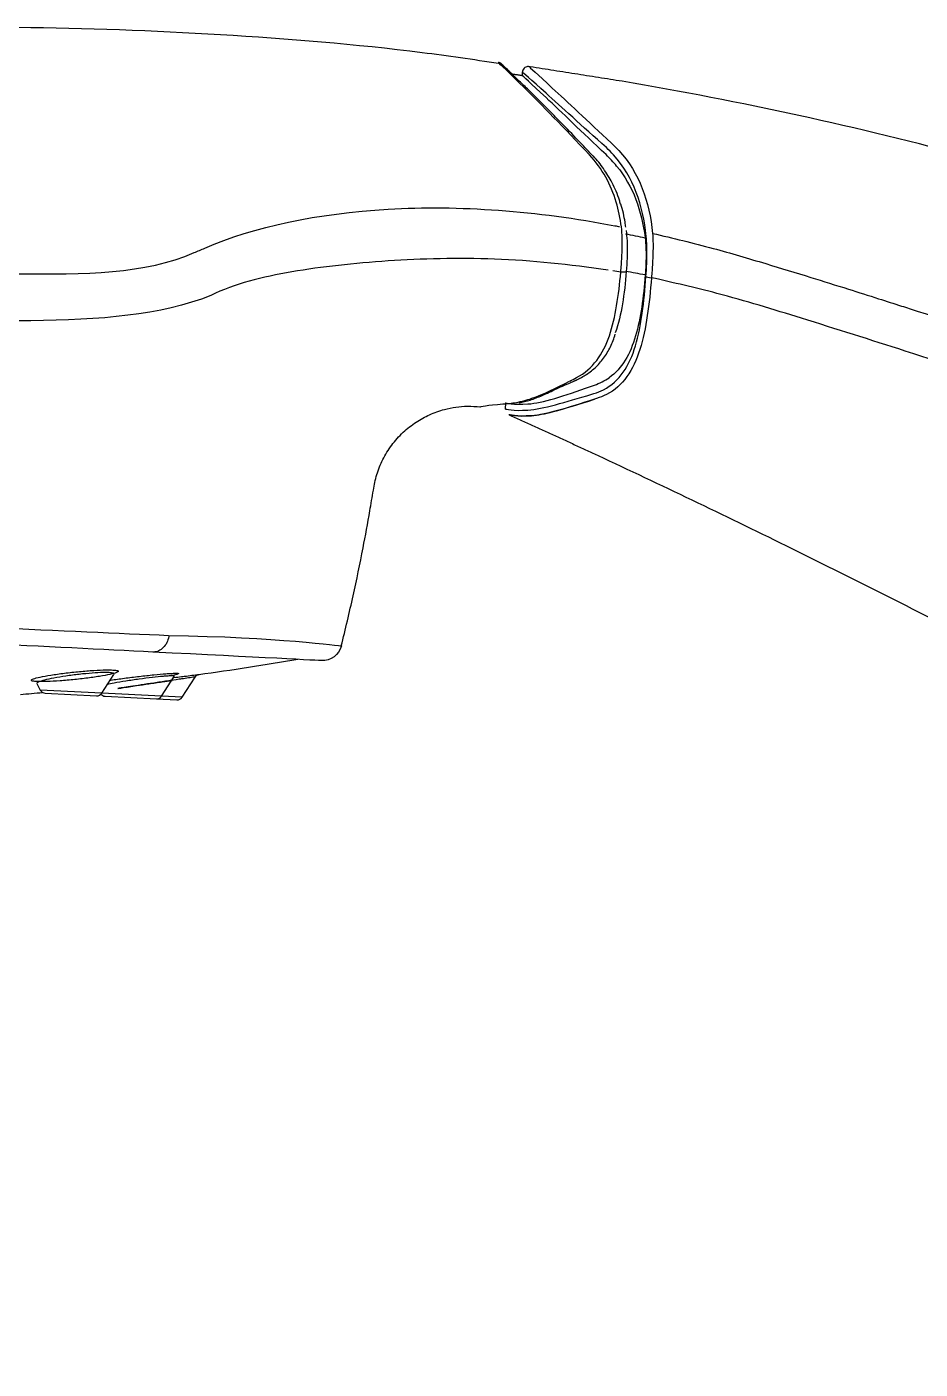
# Model space of a CAD drawing. Extents: x 168 to 762, y -1079 to -659.
# Drawn here: x 420.3 to 466.4, y -807.8 to -738.6 of the extents above; entities that cross this region are included whole.
import ezdxf

# ---------------------------------------------------------------- set-up
doc = ezdxf.new("R2010")
doc.units = 0
doc.header["$LTSCALE"] = 7
doc.header["$MEASUREMENT"] = 0
doc.layers.add('DWG', color=7, linetype='CONTINUOUS')
doc.layers.add('W', color=7, linetype='CONTINUOUS')

# ---------------------------------------------------------------- blocks, each defined once
blk = doc.blocks.new('A$C40544796')
at = {"layer": 'DWG', "color": 0, "linetype": 'Continuous'}
for p, q in [((692.619, 322.279), (692.61, 322.112)), ((691.759, 305.241), (691.743, 304.927)), ((670.915, 290.266), (671.54, 291.232)), ((674.008, 290.11), (674.662, 291.122)), ((675.063, 290.057), (675.73, 291.088)), ((667.575, 290.759), (667.746, 290.426)), ((670.915, 290.266), (667.746, 290.426)), ((667.998, 290.263), (670.648, 290.129)), ((674.008, 290.11), (670.915, 290.266)), ((671.091, 290.107), (673.741, 289.973)), ((673.741, 289.973), (674.796, 289.92)), ((675.063, 290.057), (674.008, 290.11))]:
    blk.add_line(p, q, dxfattribs=at)
at = {"layer": 'DWG', "color": 7, "linetype": 'Continuous', "extrusion": (0, 0, -1)}
blk.add_arc((-682.312, 292.945, 0), 1, 194.19523, 272.8896, dxfattribs=at)
at = {"layer": 'DWG', "color": 7, "linetype": 'Continuous'}
blk.add_arc((651.433, 468.333), 178.787, 277.87353, 279.53336, dxfattribs=at)
at = {"layer": 'DWG', "color": 0, "linetype": 'Continuous', "extrusion": (-0.000965838, -0.000121731, -1)}
blk.add_arc((-675.989, 290.937, -0.656), 0.3, 30.47722, 82.79235, dxfattribs=at)
at = {"layer": 'DWG', "color": 0, "linetype": 'Continuous'}
for centre, radius, start, end in [((651.433, 468.333), 178.787, 274.90487, 275.27304), ((668.013, 290.563), 0.3, 207.11041, 267.11041), ((670.663, 290.429), 0.3, 267.11041, 327.11041), ((671.106, 290.407), 0.3, 219.47508, 267.11041), ((673.756, 290.273), 0.3, 267.11041, 327.11041), ((674.811, 290.22), 0.3, 267.11041, 327.11041)]:
    blk.add_arc(centre, radius, start, end, dxfattribs=at)
at = {"layer": 'DWG', "color": 7, "linetype": 'Continuous'}
for points, knots in [([(691.398, 322.746), (690.087, 322.953), (685.327, 323.637), (677.053, 324.307), (666.615, 324.707), (659.659, 324.584), (656.185, 324.433)], [0, 0, 0, 0, 0.112692, 0.408737, 0.704782, 1, 1, 1, 1]), ([(816.801, 272.858), (812.298, 275.38), (803.011, 280.442), (788.784, 287.759), (774.159, 294.855), (761.479, 300.633), (750.819, 305.234), (742.257, 308.833), (733.633, 312.285), (724.852, 315.324), (715.938, 317.942), (706.909, 320.139), (700.831, 321.318), (697.777, 321.837)], [0, 0, 0, 0, 0.119752, 0.245506, 0.37126, 0.49701, 0.568868, 0.64073, 0.712586, 0.784439, 0.856292, 0.928147, 1, 1, 1, 1]), ([(683.276, 292.702), (683.493, 293.563), (683.893, 295.244), (684.371, 297.57), (684.713, 299.387), (684.913, 300.653), (685.086, 301.552), (685.408, 302.337), (685.863, 303.078), (686.447, 303.732), (687.114, 304.257), (687.835, 304.653), (688.718, 304.967), (689.616, 305.097), (690.237, 305.062), (690.462, 305.034)], [0, 0, 0, 0, 0.166935, 0.324749, 0.446562, 0.514295, 0.566003, 0.618263, 0.672726, 0.72885, 0.782155, 0.831626, 0.882786, 0.957759, 1, 1, 1, 1]), ([(696.796, 302.399), (700.057, 300.877), (706.638, 297.722), (716.542, 292.709), (726.605, 287.341), (736.788, 281.562), (748.078, 275.01), (760.712, 267.979), (773.221, 261.243), (781.269, 257.087), (784.615, 255.386)], [0, 0, 0, 0, 0.108349, 0.21975, 0.334201, 0.451706, 0.572264, 0.727253, 0.887012, 1, 1, 1, 1]), ([(673.554, 292.386), (668.438, 292.644), (661.401, 292.999), (649.624, 293.593), (645.582, 293.798), (637.383, 294.211), (633.398, 294.413), (621.782, 294.999), (615.035, 295.339), (607.961, 295.696), (606.116, 295.79), (603.644, 295.914), (602.998, 295.947), (603.001, 295.947)], [0, 0, 0, 0, 0.250007, 0.250007, 0.375011, 0.375011, 0.500014, 0.500014, 0.750022, 0.750022, 0.875025, 0.875025, 1, 1, 1, 1]), ([(682.261, 291.946), (682.261, 291.946), (682.261, 291.946), (682.254, 291.946), (678.993, 292.111), (673.554, 292.386)], [0, 0, 0, 0, 0.000021, 0.000021, 1, 1, 1, 1])]:
    blk.add_open_spline(points, degree=3, knots=knots, dxfattribs=at)
at = {"layer": 'DWG', "color": 0, "linetype": 'Continuous'}
for points, knots in [([(696.085, 318.037), (694.765, 319.441), (693.59, 320.649), (691.934, 322.281), (691.44, 322.749), (691.376, 322.809)], [0, 0, 0, 0, 0.516884, 0.516884, 1, 1, 1, 1]), ([(692.033, 322.266), (691.967, 322.33), (691.811, 322.478), (691.63, 322.648), (691.55, 322.723), (691.537, 322.736), (691.531, 322.741), (691.532, 322.74), (691.524, 322.747), (691.518, 322.752), (691.489, 322.775), (691.451, 322.798), (691.415, 322.805), (691.408, 322.806)], [0, 0, 0, 0, 0.201793, 0.521929, 0.833809, 0.910212, 0.949108, 0.964968, 0.967636, 0.969682, 0.973234, 0.994881, 1, 1, 1, 1]), ([(696.244, 318.004), (696.067, 318.191), (695.583, 318.702), (694.892, 319.427), (694.151, 320.182), (693.514, 320.822), (692.94, 321.388), (692.454, 321.862), (692.064, 322.237), (691.778, 322.509), (691.597, 322.679), (691.552, 322.721), (691.534, 322.737), (691.533, 322.738)], [0, 0, 0, 0, 0.06774, 0.189498, 0.289469, 0.395462, 0.500779, 0.604863, 0.706939, 0.806544, 0.903561, 0.988568, 1, 1, 1, 1]), ([(696.939, 318.051), (695.711, 319.216), (694.631, 320.257), (693.06, 321.727), (692.611, 322.138), (692.612, 322.138)], [0, 0, 0, 0, 0.500002, 0.500002, 1, 1, 1, 1]), ([(693.005, 322.581), (692.999, 322.584), (692.966, 322.596), (692.894, 322.599), (692.797, 322.577), (692.704, 322.514), (692.643, 322.425), (692.619, 322.34), (692.621, 322.293), (692.623, 322.276)], [0, 0, 0, 0, 0.038141, 0.183512, 0.363982, 0.55046, 0.754968, 0.912751, 1, 1, 1, 1]), ([(696.958, 318.414), (695.699, 319.536), (694.622, 320.525), (693.071, 321.913), (692.624, 322.308), (692.62, 322.311)], [0, 0, 0, 0, 0.500139, 0.500139, 1, 1, 1, 1]), ([(692.963, 322.593), (692.966, 322.59), (693.408, 322.189), (694.931, 320.784), (695.987, 319.783), (697.218, 318.647)], [0, 0, 0, 0, 0.499954, 0.499954, 1, 1, 1, 1]), ([(697.218, 318.647), (697.351, 318.524), (697.477, 318.397), (697.596, 318.267), (697.596, 318.267), (697.596, 318.267), (697.596, 318.267)], [0, 0, 0, 0, 0.999912, 0.999912, 0.999912, 1, 1, 1, 1]), ([(697.687, 315.495), (697.67, 315.562), (697.567, 315.95), (697.288, 316.568), (696.829, 317.32), (696.482, 317.789), (696.258, 317.997), (696.241, 318.012)], [0, 0, 0, 0, 0.071087, 0.40979, 0.702104, 0.978365, 1, 1, 1, 1]), ([(676.242, 313.222), (678.75, 314.345), (682.068, 315.019), (689.318, 315.456), (693.382, 315.151), (697.4, 314.383)], [0, 0, 0, 0, 0.5, 0.5, 1, 1, 1, 1]), ([(697.735, 314.319), (697.675, 314.762), (697.586, 315.192), (697.462, 315.606), (697.462, 315.606), (697.462, 315.606), (697.462, 315.606)], [0, 0, 0, 0, 0.999963, 0.999963, 0.999963, 1, 1, 1, 1]), ([(697.955, 314.31), (697.946, 314.394), (697.891, 314.8), (697.809, 315.199), (697.697, 315.497), (697.696, 315.499)], [0, 0, 0, 0, 0.202841, 0.993882, 1, 1, 1, 1]), ([(697.701, 311.992), (697.701, 311.992), (697.701, 311.992), (697.701, 311.992), (697.725, 312.239), (697.743, 312.493), (697.756, 312.744), (697.773, 313.083), (697.781, 313.424), (697.773, 313.736), (697.768, 313.941), (697.756, 314.138), (697.735, 314.319), (697.735, 314.319), (697.735, 314.319), (697.735, 314.319)], [0, 0, 0, 0, 0.000024, 0.000024, 0.000024, 0.307399, 0.307399, 0.307399, 0.727352, 0.727352, 0.727352, 0.999976, 0.999976, 0.999976, 1, 1, 1, 1]), ([(697.975, 314.129), (697.999, 313.966), (698.015, 313.788), (698.024, 313.603), (698.038, 313.321), (698.038, 313.014), (698.027, 312.706), (698.019, 312.48), (698.006, 312.25), (697.987, 312.028)], [0, 0, 0, 0, 0.2748, 0.2748, 0.2748, 0.694166, 0.694166, 0.694166, 1, 1, 1, 1]), ([(698.957, 313.765), (698.979, 313.595), (698.993, 313.409), (698.999, 313.215), (699.009, 312.948), (699.006, 312.66), (698.994, 312.373), (698.987, 312.196), (698.977, 312.017), (698.963, 311.843)], [0, 0, 0, 0, 0.310249, 0.310249, 0.310249, 0.738272, 0.738272, 0.738272, 1, 1, 1, 1]), ([(699.001, 311.758), (699.018, 311.982), (699.03, 312.211), (699.038, 312.437), (699.05, 312.745), (699.053, 313.053), (699.044, 313.338), (699.039, 313.509), (699.029, 313.674), (699.013, 313.828)], [0, 0, 0, 0, 0.312552, 0.312552, 0.312552, 0.74271, 0.74271, 0.74271, 1, 1, 1, 1]), ([(699.344, 313.993), (699.344, 313.993), (699.344, 313.993), (699.344, 313.993), (699.357, 313.822), (699.364, 313.638), (699.366, 313.446), (699.369, 313.133), (699.359, 312.791), (699.34, 312.449), (699.327, 312.2), (699.309, 311.945), (699.287, 311.698), (699.287, 311.698), (699.287, 311.698), (699.287, 311.698)], [0, 0, 0, 0, 0.000025, 0.000025, 0.000025, 0.260317, 0.260317, 0.260317, 0.689007, 0.689007, 0.689007, 0.999975, 0.999975, 0.999975, 1, 1, 1, 1]), ([(699.343, 313.987), (700.388, 313.741), (702.35, 313.279), (705.057, 312.467), (707.38, 311.76), (709.321, 311.153), (710.882, 310.659), (712.064, 310.281), (715.218, 309.272), (720.505, 307.57), (729.979, 304.434), (742.475, 300.135), (757.347, 294.664), (770.742, 289.335), (780.473, 285.193), (790.236, 280.852), (801.329, 275.614), (810.389, 270.814), (814.681, 268.54)], [0, 0, 0, 0, 0.025931, 0.048678, 0.068237, 0.084609, 0.097792, 0.107788, 0.114596, 0.177778, 0.241928, 0.355622, 0.496925, 0.624611, 0.703805, 0.752378, 0.882716, 1, 1, 1, 1]), ([(675.679, 312.994), (675.862, 313.075), (676.05, 313.151), (676.242, 313.222), (676.242, 313.222), (676.242, 313.222), (676.242, 313.222)], [0, 0, 0, 0, 0.999933, 0.999933, 0.999933, 1, 1, 1, 1]), ([(655.572, 312.287), (659.427, 312.11), (663.14, 311.946), (669.998, 311.865), (673.179, 311.885), (675.679, 312.994)], [0, 0, 0, 0, 0.5, 0.5, 1, 1, 1, 1]), ([(697.053, 312.091), (695.062, 312.383), (693.113, 312.59), (689.272, 312.733), (687.44, 312.681), (683.941, 312.447), (682.266, 312.27), (679.194, 311.736), (677.767, 311.394), (676.552, 310.785)], [0, 0, 0, 0, 0.25, 0.25, 0.5, 0.5, 0.75, 0.75, 1, 1, 1, 1]), ([(696.811, 305.921), (697.647, 306.343), (698.149, 307.152), (698.771, 309.231), (698.905, 310.465), (699.001, 311.758)], [0, 0, 0, 0, 0.5, 0.5, 1, 1, 1, 1]), ([(699.286, 311.7), (699.176, 310.35), (699.023, 309.068), (698.356, 306.93), (697.82, 306.105), (696.961, 305.675)], [0, 0, 0, 0, 0.5, 0.5, 1, 1, 1, 1]), ([(698.962, 311.843), (698.87, 310.703), (698.735, 309.619), (698.195, 307.774), (697.775, 307.011), (697.099, 306.54)], [0, 0, 0, 0, 0.5, 0.5, 1, 1, 1, 1]), ([(811.296, 261.697), (805.689, 264.89), (796.864, 269.918), (778.709, 279.794), (760.995, 288.657), (741.732, 297.125), (729.387, 302.007), (719.774, 305.46), (713.004, 307.737), (707.365, 309.507), (703.019, 310.851), (700.414, 311.444), (699.287, 311.7)], [0, 0, 0, 0, 0.157344, 0.247656, 0.503982, 0.640054, 0.760692, 0.827631, 0.889137, 0.934853, 0.971804, 1, 1, 1, 1]), ([(676.552, 310.785), (673.971, 309.753), (670.784, 309.524), (663.741, 309.427), (659.938, 309.545), (655.847, 309.702)], [0, 0, 0, 0, 0.5, 0.5, 1, 1, 1, 1]), ([(695.603, 306.526), (695.787, 306.616), (696.152, 306.836), (696.623, 307.273), (697.016, 307.826), (697.273, 308.336), (697.386, 308.676), (697.417, 308.785)], [0, 0, 0, 0, 0.203886, 0.433687, 0.663315, 0.894302, 1, 1, 1, 1]), ([(692.32, 305.269), (692.567, 305.313), (692.835, 305.379), (693.703, 305.681), (694.367, 306.004), (695.063, 306.363)], [0, 0, 0, 0, 0.327451, 0.327451, 1, 1, 1, 1]), ([(692.466, 305.252), (692.645, 305.283), (693.024, 305.374), (693.671, 305.628), (694.394, 305.978), (694.943, 306.218), (695.237, 306.346)], [0, 0, 0, 0, 0.226066, 0.459597, 0.72111, 1, 1, 1, 1]), ([(691.743, 304.929), (691.743, 304.929), (691.743, 304.929), (691.743, 304.929), (692.139, 304.816), (693.681, 304.931), (694.812, 305.274), (696.209, 305.689)], [0, 0, 0, 0, 0.00005, 0.00005, 0.500025, 0.500025, 1, 1, 1, 1]), ([(691.759, 305.244), (691.759, 305.244), (691.759, 305.244), (691.761, 305.243), (692.149, 305.137), (693.672, 305.237), (694.775, 305.601), (696.135, 306.084)], [0, 0, 0, 0, 0.001514, 0.001514, 0.500757, 0.500757, 1, 1, 1, 1]), ([(696.344, 305.433), (694.997, 305.001), (693.869, 304.64), (692.323, 304.522), (691.924, 304.638), (691.923, 304.638), (692.322, 304.523), (693.413, 304.606), (693.793, 304.681), (694.223, 304.792)], [0, 0, 0, 0, 0.293025, 0.293025, 0.586049, 0.586049, 0.879074, 0.879074, 1, 1, 1, 1]), ([(696.344, 305.433), (694.997, 305.001), (693.869, 304.64), (692.323, 304.522), (691.924, 304.638), (691.923, 304.638)], [0, 0, 0, 0, 0.500002, 0.500002, 1, 1, 1, 1]), ([(696.961, 305.675), (696.961, 305.675), (696.961, 305.675), (696.961, 305.675), (696.8, 305.594), (696.629, 305.525), (696.449, 305.468)], [0, 0, 0, 0, 0.000078, 0.000078, 0.000078, 1, 1, 1, 1]), ([(690.43, 305.043), (690.429, 305.043), (690.809, 305.137), (691.823, 305.198), (692.059, 305.222), (692.32, 305.269)], [0, 0, 0, 0, 0.795792, 0.795792, 1, 1, 1, 1]), ([(602.062, 296.803), (602.062, 296.803), (602.062, 296.803), (602.064, 296.803), (602.733, 296.77), (605.281, 296.643), (607.179, 296.547), (614.447, 296.18), (621.377, 295.828), (633.289, 295.225), (637.376, 295.018), (645.783, 294.597), (649.923, 294.392), (657.97, 293.998), (661.782, 293.815), (668.712, 293.492), (671.798, 293.354), (674.368, 293.246)], [0, 0, 0, 0, 0.00001, 0.00001, 0.125009, 0.125009, 0.250007, 0.250007, 0.500005, 0.500005, 0.625004, 0.625004, 0.750002, 0.750002, 0.875001, 0.875001, 1, 1, 1, 1]), ([(674.38, 293.226), (674.378, 293.212), (674.376, 293.198), (674.373, 293.184), (674.354, 293.075), (674.319, 292.968), (674.272, 292.871), (674.224, 292.775), (674.164, 292.688), (674.095, 292.616), (674.023, 292.543), (673.941, 292.484), (673.855, 292.444), (673.771, 292.406), (673.681, 292.386), (673.593, 292.385), (673.58, 292.385), (673.567, 292.385), (673.554, 292.386)], [0, 0, 0, 0, 0.028811, 0.028811, 0.028811, 0.261252, 0.261252, 0.261252, 0.493694, 0.493694, 0.493694, 0.733453, 0.733453, 0.733453, 0.965909, 0.965909, 0.965909, 1, 1, 1, 1]), ([(674.368, 293.243), (679.964, 293.163), (683.275, 292.704), (683.282, 292.703), (683.282, 292.703), (683.282, 292.703)], [0, 0, 0, 0, 0.999963, 0.999963, 1, 1, 1, 1]), ([(667.3, 290.906), (667.287, 290.913), (667.28, 290.92), (667.278, 290.928), (667.275, 290.949), (667.314, 290.975), (667.39, 291.003), (667.468, 291.032), (667.587, 291.064), (667.737, 291.096), (667.89, 291.129), (668.08, 291.164), (668.291, 291.198), (668.504, 291.232), (668.745, 291.266), (668.994, 291.297), (669.244, 291.328), (669.508, 291.357), (669.765, 291.381), (670.019, 291.405), (670.273, 291.425), (670.505, 291.439), (670.732, 291.453), (670.944, 291.461), (671.122, 291.464), (671.165, 291.465), (671.205, 291.465), (671.244, 291.465)], [0, 0, 0, 0, 0.048058, 0.048058, 0.048058, 0.175359, 0.175359, 0.175359, 0.304823, 0.304823, 0.304823, 0.436929, 0.436929, 0.436929, 0.571046, 0.571046, 0.571046, 0.705615, 0.705615, 0.705615, 0.838801, 0.838801, 0.838801, 0.969386, 0.969386, 0.969386, 1, 1, 1, 1]), ([(671.756, 291.369), (671.747, 291.361), (671.735, 291.354), (671.72, 291.346), (671.667, 291.319), (671.572, 291.289), (671.444, 291.257), (671.313, 291.225), (671.144, 291.191), (670.95, 291.157), (670.753, 291.122), (670.525, 291.088), (670.285, 291.055), (670.044, 291.023), (669.783, 290.992), (669.525, 290.966), (669.269, 290.939), (669.008, 290.917), (668.765, 290.899), (668.527, 290.882), (668.299, 290.87), (668.102, 290.864), (667.965, 290.86), (667.841, 290.858), (667.734, 290.859), (667.596, 290.861), (667.485, 290.868), (667.409, 290.878), (667.357, 290.886), (667.321, 290.895), (667.3, 290.906)], [0, 0, 0, 0, 0.034097, 0.034097, 0.034097, 0.1493, 0.1493, 0.1493, 0.26686, 0.26686, 0.26686, 0.386501, 0.386501, 0.386501, 0.507018, 0.507018, 0.507018, 0.626759, 0.626759, 0.626759, 0.744407, 0.744407, 0.744407, 0.825081, 0.825081, 0.825081, 0.9298, 0.9298, 0.9298, 1, 1, 1, 1]), ([(671.085, 291.328), (671.05, 291.328), (671.013, 291.327), (670.975, 291.327), (670.817, 291.323), (670.631, 291.314), (670.431, 291.299), (670.427, 291.299), (670.423, 291.298), (670.42, 291.298), (670.212, 291.283), (669.984, 291.262), (669.756, 291.236), (669.527, 291.211), (669.291, 291.181), (669.069, 291.148), (668.849, 291.116), (668.636, 291.08), (668.448, 291.045), (668.263, 291.01), (668.097, 290.973), (667.964, 290.939), (667.834, 290.905), (667.731, 290.873), (667.665, 290.843), (667.6, 290.815), (667.568, 290.789), (667.572, 290.767), (667.572, 290.765), (667.573, 290.764), (667.574, 290.762)], [0, 0, 0, 0, 0.03204, 0.03204, 0.03204, 0.166192, 0.166192, 0.166192, 0.168659, 0.168659, 0.168659, 0.307992, 0.307992, 0.307992, 0.448542, 0.448542, 0.448542, 0.588181, 0.588181, 0.588181, 0.725085, 0.725085, 0.725085, 0.858488, 0.858488, 0.858488, 0.988919, 0.988919, 0.988919, 1, 1, 1, 1]), ([(671.549, 291.248), (671.557, 291.26), (671.554, 291.27), (671.542, 291.28), (671.518, 291.298), (671.456, 291.312), (671.361, 291.32), (671.288, 291.326), (671.194, 291.329), (671.085, 291.328)], [0, 0, 0, 0, 0.227993, 0.227993, 0.227993, 0.665654, 0.665654, 0.665654, 1, 1, 1, 1]), ([(674.202, 291.14), (674.164, 291.137), (674.124, 291.133), (674.082, 291.13), (673.922, 291.115), (673.731, 291.095), (673.528, 291.072), (673.525, 291.072), (673.521, 291.071), (673.517, 291.071), (673.307, 291.046), (673.078, 291.017), (672.849, 290.986), (672.621, 290.955), (672.387, 290.921), (672.166, 290.887), (671.949, 290.853), (671.739, 290.819), (671.554, 290.786), (671.422, 290.762), (671.301, 290.739), (671.194, 290.718)], [0, 0, 0, 0, 0.050715, 0.050715, 0.050715, 0.248442, 0.248442, 0.248442, 0.252128, 0.252128, 0.252128, 0.456016, 0.456016, 0.456016, 0.659285, 0.659285, 0.659285, 0.859069, 0.859069, 0.859069, 1, 1, 1, 1]), ([(671.244, 291.465), (671.366, 291.465), (671.47, 291.461), (671.552, 291.455), (671.658, 291.446), (671.728, 291.432), (671.756, 291.414), (671.776, 291.401), (671.776, 291.386), (671.756, 291.369)], [0, 0, 0, 0, 0.309901, 0.309901, 0.309901, 0.715524, 0.715524, 0.715524, 1, 1, 1, 1]), ([(671.341, 290.932), (671.357, 290.935), (671.373, 290.937), (671.39, 290.94), (671.602, 290.971), (671.84, 291.004), (672.086, 291.037), (672.335, 291.069), (672.598, 291.102), (672.854, 291.131), (673.11, 291.161), (673.366, 291.189), (673.6, 291.212), (673.831, 291.234), (674.047, 291.253), (674.228, 291.267), (674.275, 291.271), (674.319, 291.274), (674.361, 291.277)], [0, 0, 0, 0, 0.018089, 0.018089, 0.018089, 0.247607, 0.247607, 0.247607, 0.480113, 0.480113, 0.480113, 0.712679, 0.712679, 0.712679, 0.942237, 0.942237, 0.942237, 1, 1, 1, 1]), ([(675.039, 290.999), (674.997, 290.992), (674.953, 290.986), (674.907, 290.979), (674.721, 290.952), (674.51, 290.921), (674.291, 290.889), (674.289, 290.889), (674.287, 290.889), (674.285, 290.888), (674.065, 290.856), (673.832, 290.822), (673.605, 290.788), (673.382, 290.755), (673.158, 290.722), (672.952, 290.691), (672.751, 290.661), (672.561, 290.632), (672.398, 290.607), (672.239, 290.583), (672.101, 290.562), (671.995, 290.546), (671.891, 290.53), (671.816, 290.518), (671.777, 290.512), (671.738, 290.506), (671.734, 290.506), (671.766, 290.511), (671.798, 290.516), (671.868, 290.526), (671.97, 290.542), (672.065, 290.556), (672.19, 290.576), (672.336, 290.598), (672.45, 290.615), (672.579, 290.635), (672.717, 290.655), (672.913, 290.685), (673.132, 290.718), (673.355, 290.751), (673.578, 290.784), (673.811, 290.819), (674.035, 290.852), (674.21, 290.877), (674.383, 290.903), (674.545, 290.927)], [0, 0, 0, 0, 0.019505, 0.019505, 0.019505, 0.100867, 0.100867, 0.100867, 0.101556, 0.101556, 0.101556, 0.183131, 0.183131, 0.183131, 0.263131, 0.263131, 0.263131, 0.34109, 0.34109, 0.34109, 0.417294, 0.417294, 0.417294, 0.492655, 0.492655, 0.492655, 0.568394, 0.568394, 0.568394, 0.645526, 0.645526, 0.645526, 0.717879, 0.717879, 0.717879, 0.774486, 0.774486, 0.774486, 0.855793, 0.855793, 0.855793, 0.936961, 0.936961, 0.936961, 1, 1, 1, 1]), ([(674.672, 291.137), (674.675, 291.142), (674.672, 291.147), (674.661, 291.15), (674.637, 291.158), (674.573, 291.16), (674.477, 291.156), (674.404, 291.154), (674.311, 291.148), (674.202, 291.14)], [0, 0, 0, 0, 0.19484, 0.19484, 0.19484, 0.654593, 0.654593, 0.654593, 1, 1, 1, 1]), ([(674.361, 291.277), (674.482, 291.285), (674.585, 291.29), (674.666, 291.292), (674.773, 291.295), (674.844, 291.292), (674.872, 291.284), (674.886, 291.28), (674.889, 291.275), (674.882, 291.268)], [0, 0, 0, 0, 0.332226, 0.332226, 0.332226, 0.774358, 0.774358, 0.774358, 1, 1, 1, 1]), ([(674.882, 291.268), (674.875, 291.262), (674.859, 291.255), (674.833, 291.246), (674.78, 291.229), (674.685, 291.207), (674.557, 291.182), (674.507, 291.172), (674.451, 291.162), (674.39, 291.151)], [0, 0, 0, 0, 0.257008, 0.257008, 0.257008, 0.7894, 0.7894, 0.7894, 1, 1, 1, 1]), ([(674.64, 291.069), (674.777, 291.087), (674.909, 291.103), (675.03, 291.118), (675.08, 291.125), (675.129, 291.131), (675.176, 291.137)], [0, 0, 0, 0, 0.710407, 0.710407, 0.710407, 1, 1, 1, 1]), ([(675.737, 291.1), (675.737, 291.1), (675.715, 291.097), (675.672, 291.09), (675.615, 291.082), (675.517, 291.068), (675.389, 291.049), (675.29, 291.035), (675.171, 291.018), (675.039, 290.999)], [0, 0, 0, 0, 0.296512, 0.296512, 0.296512, 0.694122, 0.694122, 0.694122, 1, 1, 1, 1]), ([(675.176, 291.137), (675.323, 291.155), (675.455, 291.172), (675.564, 291.186), (675.705, 291.203), (675.813, 291.217), (675.877, 291.225), (675.924, 291.231), (675.948, 291.234), (675.948, 291.234)], [0, 0, 0, 0, 0.306051, 0.306051, 0.306051, 0.703675, 0.703675, 0.703675, 1, 1, 1, 1])]:
    blk.add_open_spline(points, degree=3, knots=knots, dxfattribs=at)
for points, degree in [([(692.643, 322.119), (692.1, 322.202)], 1), ([(697.777, 321.837), (692.874, 322.605)], 1), ([(697.462, 315.606), (697.194, 316.5), (696.76, 317.319), (696.085, 318.037)], 3), ([(697.488, 317.461), (697.321, 317.666), (697.138, 317.863), (696.939, 318.051)], 3), ([(697.323, 318.04), (697.208, 318.169), (697.086, 318.293), (696.958, 318.414)], 3), ([(699.013, 313.827), (698.846, 315.45), (698.372, 316.874), (697.323, 318.04)], 3), ([(697.596, 318.267), (698.675, 317.091), (699.173, 315.643), (699.344, 313.987)], 3), ([(697.488, 317.461), (698.35, 316.404), (698.775, 315.17), (698.957, 313.764)], 3), ([(697.4, 314.383), (697.479, 314.368), (697.558, 314.353), (697.637, 314.338)], 3), ([(697.939, 313.972), (698.278, 313.902), (698.618, 313.833), (698.957, 313.764)], 3), ([(697.114, 308.709), (697.438, 309.657), (697.594, 310.795), (697.702, 311.992)], 3), ([(697.702, 311.992), (697.562, 312.014), (697.423, 312.036), (697.283, 312.058)], 3), ([(697.987, 312.028), (697.889, 310.865), (697.745, 309.78), (697.419, 308.859)], 3), ([(697.987, 312.028), (698.017, 311.997), (697.873, 311.979), (697.702, 311.992)], 3), ([(698.962, 311.843), (698.627, 311.906), (698.291, 311.968), (697.955, 312.03)], 3), ([(699.001, 311.758), (699.022, 311.736), (699.148, 311.709), (699.287, 311.698)], 3), ([(695.425, 306.552), (696.259, 306.992), (696.786, 307.749), (697.114, 308.71)], 3), ([(695.065, 306.363), (695.184, 306.424), (695.304, 306.487), (695.425, 306.552)], 3), ([(695.252, 306.345), (695.609, 306.522)], 1), ([(696.135, 306.084), (696.202, 306.108), (696.27, 306.133), (696.339, 306.157)], 3), ([(696.339, 306.157), (696.615, 306.255), (696.872, 306.383), (697.099, 306.54)], 3), ([(694.223, 304.792), (694.836, 304.95), (695.552, 305.179), (696.344, 305.433)], 3), ([(696.209, 305.69), (696.245, 305.701), (696.281, 305.711), (696.317, 305.722)], 3), ([(696.317, 305.722), (696.491, 305.777), (696.656, 305.843), (696.811, 305.921)], 3), ([(696.449, 305.468), (696.414, 305.457), (696.379, 305.445), (696.344, 305.434)], 3), ([(691.934, 304.63), (694.373, 303.532), (696.796, 302.399)], 2)]:
    blk.add_open_spline(points, degree=degree, dxfattribs=at)

msp = doc.modelspace()

# ---------------------------------------------------------------- block references
at = {"layer": 'W'}
msp.add_blockref('A$C40544796', (-246.74515, -1063.21154), dxfattribs=at)

doc.saveas('drawing.dxf')
